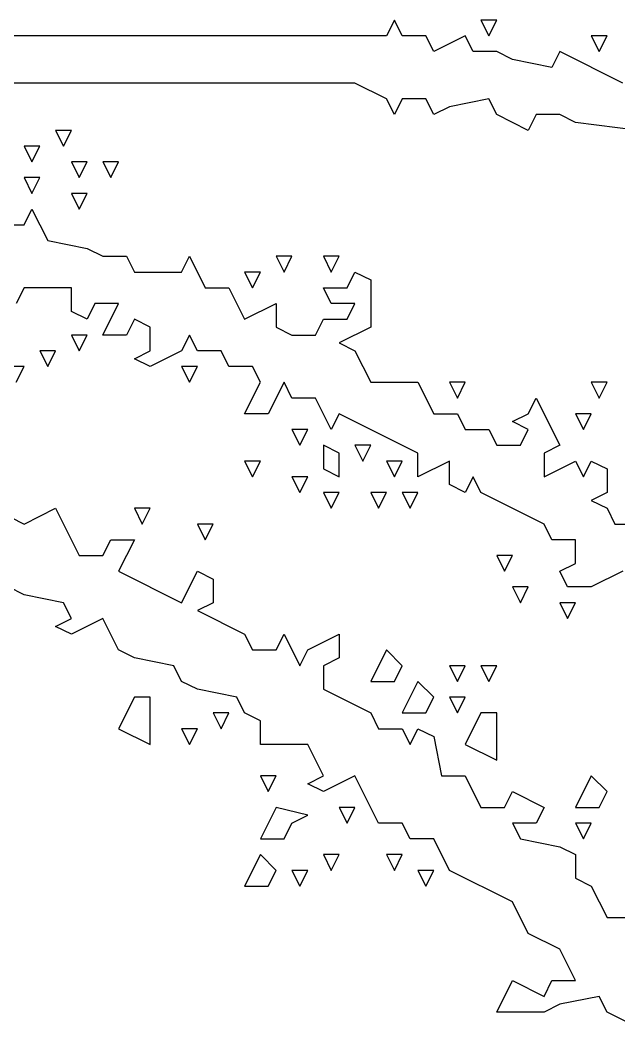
# Model space of a CAD drawing. Extents: x 2 to 124, y 0 to 170.
# Drawn here: x 62.5 to 68.62, y 145.37 to 155.67 of the extents above; entities that cross this region are included whole.
import ezdxf

# ---------------------------------------------------------------- set-up
doc = ezdxf.new("R2010")
doc.units = 0
doc.layers.add('Layer0', color=7, linetype='Continuous')

msp = doc.modelspace()

# ---------------------------------------------------------------- linework, layer by layer
at = {"layer": 'Layer0', "color": 5, "linetype": 'CONTINUOUS'}
for p, q in [((66.32576, 155.6723, 0.1), (66.24527, 155.5114, 0.1)), ((66.40625, 155.5114, 0.1), (66.32576, 155.6723, 0.1)), ((67.21117, 155.6723, 0.1), (67.29167, 155.5114, 0.1)), ((67.37216, 155.6723, 0.1), (67.21117, 155.6723, 0.1)), ((67.29167, 155.5114, 0.1), (67.37216, 155.6723, 0.1)), ((66.24527, 155.5114, 0.1), (61.17424, 155.5114, 0.1)), ((66.64773, 155.5114, 0.1), (66.40625, 155.5114, 0.1)), ((66.72822, 155.3504, 0.1), (66.64773, 155.5114, 0.1)), ((67.05019, 155.5114, 0.1), (66.72822, 155.3504, 0.1)), ((67.13068, 155.3504, 0.1), (67.05019, 155.5114, 0.1)), ((68.33807, 155.5114, 0.1), (68.41856, 155.3504, 0.1)), ((68.49905, 155.5114, 0.1), (68.33807, 155.5114, 0.1)), ((68.41856, 155.3504, 0.1), (68.49905, 155.5114, 0.1)), ((67.37216, 155.3504, 0.1), (67.13068, 155.3504, 0.1)), ((67.53314, 155.2699, 0.1), (67.37216, 155.3504, 0.1)), ((67.93561, 155.1894, 0.1), (67.53314, 155.2699, 0.1)), ((68.0161, 155.3504, 0.1), (67.93561, 155.1894, 0.1)), ((68.66004, 155.0284, 0.1), (68.0161, 155.3504, 0.1)), ((65.9233, 155.0284, 0.1), (62.05966, 155.0284, 0.1)), ((66.24527, 154.8674, 0.1), (65.9233, 155.0284, 0.1)), ((66.32576, 154.7064, 0.1), (66.24527, 154.8674, 0.1)), ((66.40625, 154.8674, 0.1), (66.32576, 154.7064, 0.1)), ((66.64773, 154.8674, 0.1), (66.40625, 154.8674, 0.1)), ((66.72822, 154.7064, 0.1), (66.64773, 154.8674, 0.1)), ((67.29167, 154.8674, 0.1), (66.8892, 154.7869, 0.1)), ((67.37216, 154.7064, 0.1), (67.29167, 154.8674, 0.1)), ((66.8892, 154.7869, 0.1), (66.72822, 154.7064, 0.1)), ((67.69413, 154.5455, 0.1), (67.37216, 154.7064, 0.1)), ((67.77462, 154.7064, 0.1), (67.69413, 154.5455, 0.1)), ((68.0161, 154.7064, 0.1), (67.77462, 154.7064, 0.1)), ((68.17708, 154.6259, 0.1), (68.0161, 154.7064, 0.1)), ((62.86458, 154.5455, 0.1), (62.94508, 154.3845, 0.1)), ((63.02557, 154.5455, 0.1), (62.86458, 154.5455, 0.1)), ((62.94508, 154.3845, 0.1), (63.02557, 154.5455, 0.1)), ((68.82102, 154.5455, 0.1), (68.17708, 154.6259, 0.1)), ((62.54261, 154.3845, 0.1), (62.62311, 154.2235, 0.1)), ((62.7036, 154.3845, 0.1), (62.54261, 154.3845, 0.1)), ((62.62311, 154.2235, 0.1), (62.7036, 154.3845, 0.1)), ((63.02557, 154.2235, 0.1), (63.10606, 154.0625, 0.1)), ((63.18655, 154.2235, 0.1), (63.02557, 154.2235, 0.1)), ((63.10606, 154.0625, 0.1), (63.18655, 154.2235, 0.1)), ((63.34754, 154.2235, 0.1), (63.42803, 154.0625, 0.1)), ((63.50852, 154.2235, 0.1), (63.34754, 154.2235, 0.1)), ((63.42803, 154.0625, 0.1), (63.50852, 154.2235, 0.1)), ((62.54261, 154.0625, 0.1), (62.62311, 153.9015, 0.1)), ((62.7036, 154.0625, 0.1), (62.54261, 154.0625, 0.1)), ((62.62311, 153.9015, 0.1), (62.7036, 154.0625, 0.1)), ((63.02557, 153.9015, 0.1), (63.10606, 153.7405, 0.1)), ((63.18655, 153.9015, 0.1), (63.02557, 153.9015, 0.1)), ((63.10606, 153.7405, 0.1), (63.18655, 153.9015, 0.1)), ((62.54261, 153.5795, 0.1), (62.62311, 153.7405, 0.1)), ((62.62311, 153.7405, 0.1), (62.78409, 153.4186, 0.1)), ((62.30114, 153.5795, 0.1), (62.54261, 153.5795, 0.1)), ((62.78409, 153.4186, 0.1), (63.18655, 153.3381, 0.1)), ((63.18655, 153.3381, 0.1), (63.34754, 153.2576, 0.1)), ((63.34754, 153.2576, 0.1), (63.58902, 153.2576, 0.1)), ((63.58902, 153.2576, 0.1), (63.66951, 153.0966, 0.1)), ((64.15246, 153.0966, 0.1), (64.23295, 153.2576, 0.1)), ((64.23295, 153.2576, 0.1), (64.39394, 152.9356, 0.1)), ((65.11837, 153.2576, 0.1), (65.19886, 153.0966, 0.1)), ((65.27936, 153.2576, 0.1), (65.11837, 153.2576, 0.1)), ((65.19886, 153.0966, 0.1), (65.27936, 153.2576, 0.1)), ((65.60133, 153.2576, 0.1), (65.68182, 153.0966, 0.1)), ((65.76231, 153.2576, 0.1), (65.60133, 153.2576, 0.1)), ((65.68182, 153.0966, 0.1), (65.76231, 153.2576, 0.1)), ((63.66951, 153.0966, 0.1), (64.15246, 153.0966, 0.1)), ((64.7964, 153.0966, 0.1), (64.87689, 152.9356, 0.1)), ((64.95739, 153.0966, 0.1), (64.7964, 153.0966, 0.1)), ((64.87689, 152.9356, 0.1), (64.95739, 153.0966, 0.1)), ((65.8428, 152.9356, 0.1), (65.9233, 153.0966, 0.1)), ((65.9233, 153.0966, 0.1), (66.08428, 153.0161, 0.1)), ((66.08428, 153.0161, 0.1), (66.08428, 152.5331, 0.1)), ((62.54261, 152.9356, 0.1), (62.46212, 152.7746, 0.1)), ((63.02557, 152.9356, 0.1), (62.54261, 152.9356, 0.1)), ((63.02557, 152.6941, 0.1), (63.02557, 152.9356, 0.1)), ((64.39394, 152.9356, 0.1), (64.63542, 152.9356, 0.1)), ((64.63542, 152.9356, 0.1), (64.7964, 152.6136, 0.1)), ((65.68182, 152.7746, 0.1), (65.60133, 152.9356, 0.1)), ((65.60133, 152.9356, 0.1), (65.8428, 152.9356, 0.1)), ((63.18655, 152.6136, 0.1), (63.02557, 152.6941, 0.1)), ((63.26705, 152.7746, 0.1), (63.18655, 152.6136, 0.1)), ((63.50852, 152.7746, 0.1), (63.26705, 152.7746, 0.1)), ((63.34754, 152.4527, 0.1), (63.50852, 152.7746, 0.1)), ((64.7964, 152.6136, 0.1), (65.11837, 152.7746, 0.1)), ((65.11837, 152.7746, 0.1), (65.11837, 152.5331, 0.1)), ((65.9233, 152.7746, 0.1), (65.68182, 152.7746, 0.1)), ((65.8428, 152.6136, 0.1), (65.9233, 152.7746, 0.1)), ((63.66951, 152.6136, 0.1), (63.58902, 152.4527, 0.1)), ((63.83049, 152.5331, 0.1), (63.66951, 152.6136, 0.1)), ((65.52083, 152.4527, 0.1), (65.60133, 152.6136, 0.1)), ((65.60133, 152.6136, 0.1), (65.8428, 152.6136, 0.1)), ((63.83049, 152.2917, 0.1), (63.83049, 152.5331, 0.1)), ((65.11837, 152.5331, 0.1), (65.27936, 152.4527, 0.1)), ((66.08428, 152.5331, 0.1), (65.76231, 152.3722, 0.1)), ((63.02557, 152.4527, 0.1), (63.10606, 152.2917, 0.1)), ((63.18655, 152.4527, 0.1), (63.02557, 152.4527, 0.1)), ((63.10606, 152.2917, 0.1), (63.18655, 152.4527, 0.1)), ((63.58902, 152.4527, 0.1), (63.34754, 152.4527, 0.1)), ((64.23295, 152.4527, 0.1), (64.15246, 152.2917, 0.1)), ((64.31345, 152.2917, 0.1), (64.23295, 152.4527, 0.1)), ((65.27936, 152.4527, 0.1), (65.52083, 152.4527, 0.1)), ((62.7036, 152.2917, 0.1), (62.78409, 152.1307, 0.1)), ((62.86458, 152.2917, 0.1), (62.7036, 152.2917, 0.1)), ((62.78409, 152.1307, 0.1), (62.86458, 152.2917, 0.1)), ((63.66951, 152.2112, 0.1), (63.83049, 152.2917, 0.1)), ((64.15246, 152.2917, 0.1), (63.83049, 152.1307, 0.1)), ((64.55492, 152.2917, 0.1), (64.31345, 152.2917, 0.1)), ((64.63542, 152.1307, 0.1), (64.55492, 152.2917, 0.1)), ((65.76231, 152.3722, 0.1), (65.9233, 152.2917, 0.1)), ((65.9233, 152.2917, 0.1), (66.08428, 151.9697, 0.1)), ((63.83049, 152.1307, 0.1), (63.66951, 152.2112, 0.1)), ((62.54261, 152.1307, 0.1), (62.38163, 152.1307, 0.1)), ((62.46212, 151.9697, 0.1), (62.54261, 152.1307, 0.1)), ((64.15246, 152.1307, 0.1), (64.23295, 151.9697, 0.1)), ((64.31345, 152.1307, 0.1), (64.15246, 152.1307, 0.1)), ((64.23295, 151.9697, 0.1), (64.31345, 152.1307, 0.1)), ((64.87689, 152.1307, 0.1), (64.63542, 152.1307, 0.1)), ((64.95739, 151.9697, 0.1), (64.87689, 152.1307, 0.1)), ((64.7964, 151.6477, 0.1), (64.95739, 151.9697, 0.1)), ((65.19886, 151.9697, 0.1), (65.03788, 151.6477, 0.1)), ((65.27936, 151.8087, 0.1), (65.19886, 151.9697, 0.1)), ((66.08428, 151.9697, 0.1), (66.56723, 151.9697, 0.1)), ((66.56723, 151.9697, 0.1), (66.72822, 151.6477, 0.1)), ((66.8892, 151.9697, 0.1), (66.9697, 151.8087, 0.1)), ((67.05019, 151.9697, 0.1), (66.8892, 151.9697, 0.1)), ((66.9697, 151.8087, 0.1), (67.05019, 151.9697, 0.1)), ((68.33807, 151.9697, 0.1), (68.41856, 151.8087, 0.1)), ((68.49905, 151.9697, 0.1), (68.33807, 151.9697, 0.1)), ((68.41856, 151.8087, 0.1), (68.49905, 151.9697, 0.1)), ((65.52083, 151.8087, 0.1), (65.27936, 151.8087, 0.1)), ((65.68182, 151.4867, 0.1), (65.52083, 151.8087, 0.1)), ((67.69413, 151.6477, 0.1), (67.77462, 151.8087, 0.1)), ((67.77462, 151.8087, 0.1), (68.0161, 151.3258, 0.1)), ((65.03788, 151.6477, 0.1), (64.7964, 151.6477, 0.1)), ((65.76231, 151.6477, 0.1), (65.68182, 151.4867, 0.1)), ((66.56723, 151.2453, 0.1), (65.76231, 151.6477, 0.1)), ((66.72822, 151.6477, 0.1), (66.9697, 151.6477, 0.1)), ((66.9697, 151.6477, 0.1), (67.05019, 151.4867, 0.1)), ((67.53314, 151.5672, 0.1), (67.69413, 151.6477, 0.1)), ((67.69413, 151.4867, 0.1), (67.53314, 151.5672, 0.1)), ((68.17708, 151.6477, 0.1), (68.25758, 151.4867, 0.1)), ((68.33807, 151.6477, 0.1), (68.17708, 151.6477, 0.1)), ((68.25758, 151.4867, 0.1), (68.33807, 151.6477, 0.1)), ((65.27936, 151.4867, 0.1), (65.35985, 151.3258, 0.1)), ((65.44034, 151.4867, 0.1), (65.27936, 151.4867, 0.1)), ((65.35985, 151.3258, 0.1), (65.44034, 151.4867, 0.1)), ((67.05019, 151.4867, 0.1), (67.29167, 151.4867, 0.1)), ((67.29167, 151.4867, 0.1), (67.37216, 151.3258, 0.1)), ((67.61364, 151.3258, 0.1), (67.69413, 151.4867, 0.1)), ((65.60133, 151.3258, 0.1), (65.60133, 151.0843, 0.1)), ((65.76231, 151.2453, 0.1), (65.60133, 151.3258, 0.1)), ((65.9233, 151.3258, 0.1), (66.00379, 151.1648, 0.1)), ((66.08428, 151.3258, 0.1), (65.9233, 151.3258, 0.1)), ((66.00379, 151.1648, 0.1), (66.08428, 151.3258, 0.1)), ((67.37216, 151.3258, 0.1), (67.61364, 151.3258, 0.1)), ((68.0161, 151.3258, 0.1), (67.85511, 151.2453, 0.1)), ((64.7964, 151.1648, 0.1), (64.87689, 151.0038, 0.1)), ((64.95739, 151.1648, 0.1), (64.7964, 151.1648, 0.1)), ((64.87689, 151.0038, 0.1), (64.95739, 151.1648, 0.1)), ((65.76231, 151.0038, 0.1), (65.76231, 151.2453, 0.1)), ((66.24527, 151.1648, 0.1), (66.32576, 151.0038, 0.1)), ((66.40625, 151.1648, 0.1), (66.24527, 151.1648, 0.1)), ((66.32576, 151.0038, 0.1), (66.40625, 151.1648, 0.1)), ((66.56723, 151.0038, 0.1), (66.56723, 151.2453, 0.1)), ((66.8892, 151.1648, 0.1), (66.56723, 151.0038, 0.1)), ((66.8892, 150.9233, 0.1), (66.8892, 151.1648, 0.1)), ((67.85511, 151.2453, 0.1), (67.85511, 151.0038, 0.1)), ((67.85511, 151.0038, 0.1), (68.17708, 151.1648, 0.1)), ((68.17708, 151.1648, 0.1), (68.25758, 151.0038, 0.1)), ((68.25758, 151.0038, 0.1), (68.33807, 151.1648, 0.1)), ((68.33807, 151.1648, 0.1), (68.49905, 151.0843, 0.1)), ((65.60133, 151.0843, 0.1), (65.76231, 151.0038, 0.1)), ((68.49905, 151.0843, 0.1), (68.49905, 150.8428, 0.1)), ((65.27936, 151.0038, 0.1), (65.35985, 150.8428, 0.1)), ((65.44034, 151.0038, 0.1), (65.27936, 151.0038, 0.1)), ((65.35985, 150.8428, 0.1), (65.44034, 151.0038, 0.1)), ((67.13068, 151.0038, 0.1), (67.05019, 150.8428, 0.1)), ((67.21117, 150.8428, 0.1), (67.13068, 151.0038, 0.1)), ((61.89867, 150.8428, 0.1), (62.54261, 150.5208, 0.1)), ((65.60133, 150.8428, 0.1), (65.68182, 150.6818, 0.1)), ((65.76231, 150.8428, 0.1), (65.60133, 150.8428, 0.1)), ((65.68182, 150.6818, 0.1), (65.76231, 150.8428, 0.1)), ((66.08428, 150.8428, 0.1), (66.16477, 150.6818, 0.1)), ((66.24527, 150.8428, 0.1), (66.08428, 150.8428, 0.1)), ((66.16477, 150.6818, 0.1), (66.24527, 150.8428, 0.1)), ((66.40625, 150.8428, 0.1), (66.48674, 150.6818, 0.1)), ((66.56723, 150.8428, 0.1), (66.40625, 150.8428, 0.1)), ((66.48674, 150.6818, 0.1), (66.56723, 150.8428, 0.1)), ((67.05019, 150.8428, 0.1), (66.8892, 150.9233, 0.1)), ((67.85511, 150.5208, 0.1), (67.21117, 150.8428, 0.1)), ((68.49905, 150.8428, 0.1), (68.33807, 150.7623, 0.1)), ((68.33807, 150.7623, 0.1), (68.49905, 150.6818, 0.1)), ((62.54261, 150.5208, 0.1), (62.86458, 150.6818, 0.1)), ((62.86458, 150.6818, 0.1), (63.10606, 150.1989, 0.1)), ((63.66951, 150.6818, 0.1), (63.75, 150.5208, 0.1)), ((63.83049, 150.6818, 0.1), (63.66951, 150.6818, 0.1)), ((63.75, 150.5208, 0.1), (63.83049, 150.6818, 0.1)), ((68.49905, 150.6818, 0.1), (68.57955, 150.5208, 0.1)), ((64.31345, 150.5208, 0.1), (64.39394, 150.3598, 0.1)), ((64.47443, 150.5208, 0.1), (64.31345, 150.5208, 0.1)), ((64.39394, 150.3598, 0.1), (64.47443, 150.5208, 0.1)), ((67.93561, 150.3598, 0.1), (67.85511, 150.5208, 0.1)), ((68.57955, 150.5208, 0.1), (68.82102, 150.5208, 0.1)), ((63.34754, 150.1989, 0.1), (63.42803, 150.3598, 0.1)), ((63.42803, 150.3598, 0.1), (63.66951, 150.3598, 0.1)), ((63.66951, 150.3598, 0.1), (63.50852, 150.0379, 0.1)), ((68.17708, 150.3598, 0.1), (67.93561, 150.3598, 0.1)), ((68.17708, 150.1184, 0.1), (68.17708, 150.3598, 0.1)), ((63.10606, 150.1989, 0.1), (63.34754, 150.1989, 0.1)), ((67.37216, 150.1989, 0.1), (67.45265, 150.0379, 0.1)), ((67.53314, 150.1989, 0.1), (67.37216, 150.1989, 0.1)), ((67.45265, 150.0379, 0.1), (67.53314, 150.1989, 0.1)), ((68.0161, 150.0379, 0.1), (68.17708, 150.1184, 0.1)), ((63.50852, 150.0379, 0.1), (64.15246, 149.7159, 0.1)), ((64.15246, 149.7159, 0.1), (64.31345, 150.0379, 0.1)), ((64.31345, 150.0379, 0.1), (64.47443, 149.9574, 0.1)), ((68.09659, 149.8769, 0.1), (68.0161, 150.0379, 0.1)), ((68.66004, 150.0379, 0.1), (68.33807, 149.8769, 0.1)), ((64.47443, 149.9574, 0.1), (64.47443, 149.7159, 0.1)), ((62.54261, 149.7964, 0.1), (62.38163, 149.8769, 0.1)), ((67.53314, 149.8769, 0.1), (67.61364, 149.7159, 0.1)), ((67.69413, 149.8769, 0.1), (67.53314, 149.8769, 0.1)), ((67.61364, 149.7159, 0.1), (67.69413, 149.8769, 0.1)), ((68.33807, 149.8769, 0.1), (68.09659, 149.8769, 0.1)), ((62.94508, 149.7159, 0.1), (62.54261, 149.7964, 0.1)), ((63.02557, 149.5549, 0.1), (62.94508, 149.7159, 0.1)), ((64.47443, 149.7159, 0.1), (64.31345, 149.6354, 0.1)), ((68.0161, 149.7159, 0.1), (68.09659, 149.5549, 0.1)), ((68.17708, 149.7159, 0.1), (68.0161, 149.7159, 0.1)), ((68.09659, 149.5549, 0.1), (68.17708, 149.7159, 0.1)), ((64.31345, 149.6354, 0.1), (64.7964, 149.3939, 0.1)), ((62.86458, 149.4744, 0.1), (63.02557, 149.5549, 0.1)), ((63.34754, 149.5549, 0.1), (63.02557, 149.3939, 0.1)), ((63.50852, 149.233, 0.1), (63.34754, 149.5549, 0.1)), ((63.02557, 149.3939, 0.1), (62.86458, 149.4744, 0.1)), ((64.7964, 149.3939, 0.1), (64.87689, 149.233, 0.1)), ((65.11837, 149.233, 0.1), (65.19886, 149.3939, 0.1)), ((65.19886, 149.3939, 0.1), (65.35985, 149.072, 0.1)), ((65.44034, 149.233, 0.1), (65.76231, 149.3939, 0.1)), ((65.76231, 149.3939, 0.1), (65.76231, 149.1525, 0.1)), ((63.66951, 149.1525, 0.1), (63.50852, 149.233, 0.1)), ((64.87689, 149.233, 0.1), (65.11837, 149.233, 0.1)), ((65.35985, 149.072, 0.1), (65.44034, 149.233, 0.1)), ((66.24527, 149.233, 0.1), (66.08428, 148.911, 0.1)), ((66.40625, 149.072, 0.1), (66.24527, 149.233, 0.1)), ((64.07197, 149.072, 0.1), (63.66951, 149.1525, 0.1)), ((65.76231, 149.1525, 0.1), (65.60133, 149.072, 0.1)), ((64.15246, 148.911, 0.1), (64.07197, 149.072, 0.1)), ((65.60133, 149.072, 0.1), (65.60133, 148.8305, 0.1)), ((66.32576, 148.911, 0.1), (66.40625, 149.072, 0.1)), ((66.8892, 149.072, 0.1), (66.9697, 148.911, 0.1)), ((67.05019, 149.072, 0.1), (66.8892, 149.072, 0.1)), ((66.9697, 148.911, 0.1), (67.05019, 149.072, 0.1)), ((67.21117, 149.072, 0.1), (67.29167, 148.911, 0.1)), ((67.37216, 149.072, 0.1), (67.21117, 149.072, 0.1)), ((67.29167, 148.911, 0.1), (67.37216, 149.072, 0.1)), ((64.31345, 148.8305, 0.1), (64.15246, 148.911, 0.1)), ((66.08428, 148.911, 0.1), (66.32576, 148.911, 0.1)), ((66.56723, 148.911, 0.1), (66.40625, 148.589, 0.1)), ((66.72822, 148.75, 0.1), (66.56723, 148.911, 0.1)), ((64.71591, 148.75, 0.1), (64.31345, 148.8305, 0.1)), ((65.60133, 148.8305, 0.1), (66.08428, 148.589, 0.1)), ((63.66951, 148.75, 0.1), (63.50852, 148.428, 0.1)), ((63.83049, 148.75, 0.1), (63.66951, 148.75, 0.1)), ((63.83049, 148.267, 0.1), (63.83049, 148.75, 0.1)), ((64.7964, 148.589, 0.1), (64.71591, 148.75, 0.1)), ((66.64773, 148.589, 0.1), (66.72822, 148.75, 0.1)), ((66.8892, 148.75, 0.1), (66.9697, 148.589, 0.1)), ((67.05019, 148.75, 0.1), (66.8892, 148.75, 0.1)), ((66.9697, 148.589, 0.1), (67.05019, 148.75, 0.1)), ((64.47443, 148.589, 0.1), (64.55492, 148.428, 0.1)), ((64.63542, 148.589, 0.1), (64.47443, 148.589, 0.1)), ((64.55492, 148.428, 0.1), (64.63542, 148.589, 0.1)), ((64.95739, 148.5085, 0.1), (64.7964, 148.589, 0.1)), ((66.08428, 148.589, 0.1), (66.16477, 148.428, 0.1)), ((66.40625, 148.589, 0.1), (66.64773, 148.589, 0.1)), ((67.21117, 148.589, 0.1), (67.05019, 148.267, 0.1)), ((67.37216, 148.589, 0.1), (67.21117, 148.589, 0.1)), ((67.37216, 148.1061, 0.1), (67.37216, 148.589, 0.1)), ((64.95739, 148.267, 0.1), (64.95739, 148.5085, 0.1)), ((63.50852, 148.428, 0.1), (63.83049, 148.267, 0.1)), ((64.15246, 148.428, 0.1), (64.23295, 148.267, 0.1)), ((64.31345, 148.428, 0.1), (64.15246, 148.428, 0.1)), ((64.23295, 148.267, 0.1), (64.31345, 148.428, 0.1)), ((66.16477, 148.428, 0.1), (66.40625, 148.428, 0.1)), ((66.40625, 148.428, 0.1), (66.48674, 148.267, 0.1)), ((66.48674, 148.267, 0.1), (66.56723, 148.428, 0.1)), ((66.56723, 148.428, 0.1), (66.72822, 148.3475, 0.1)), ((65.44034, 148.267, 0.1), (64.95739, 148.267, 0.1)), ((65.60133, 147.9451, 0.1), (65.44034, 148.267, 0.1)), ((66.72822, 148.3475, 0.1), (66.80871, 147.9451, 0.1)), ((67.05019, 148.267, 0.1), (67.37216, 148.1061, 0.1)), ((64.95739, 147.9451, 0.1), (65.03788, 147.7841, 0.1)), ((65.11837, 147.9451, 0.1), (64.95739, 147.9451, 0.1)), ((65.03788, 147.7841, 0.1), (65.11837, 147.9451, 0.1)), ((65.44034, 147.8646, 0.1), (65.60133, 147.9451, 0.1)), ((65.60133, 147.7841, 0.1), (65.44034, 147.8646, 0.1)), ((65.9233, 147.9451, 0.1), (65.60133, 147.7841, 0.1)), ((66.16477, 147.4621, 0.1), (65.9233, 147.9451, 0.1)), ((66.80871, 147.9451, 0.1), (67.05019, 147.9451, 0.1)), ((67.05019, 147.9451, 0.1), (67.21117, 147.6231, 0.1)), ((68.33807, 147.9451, 0.1), (68.17708, 147.6231, 0.1)), ((68.49905, 147.7841, 0.1), (68.33807, 147.9451, 0.1)), ((67.45265, 147.6231, 0.1), (67.53314, 147.7841, 0.1)), ((67.53314, 147.7841, 0.1), (67.85511, 147.6231, 0.1)), ((68.41856, 147.6231, 0.1), (68.49905, 147.7841, 0.1)), ((65.11837, 147.6231, 0.1), (64.95739, 147.3011, 0.1)), ((65.44034, 147.5426, 0.1), (65.11837, 147.6231, 0.1)), ((65.27936, 147.4621, 0.1), (65.44034, 147.5426, 0.1)), ((65.76231, 147.6231, 0.1), (65.8428, 147.4621, 0.1)), ((65.9233, 147.6231, 0.1), (65.76231, 147.6231, 0.1)), ((65.8428, 147.4621, 0.1), (65.9233, 147.6231, 0.1)), ((67.21117, 147.6231, 0.1), (67.45265, 147.6231, 0.1)), ((67.85511, 147.6231, 0.1), (67.77462, 147.4621, 0.1)), ((68.17708, 147.6231, 0.1), (68.41856, 147.6231, 0.1)), ((65.19886, 147.3011, 0.1), (65.27936, 147.4621, 0.1)), ((66.40625, 147.4621, 0.1), (66.16477, 147.4621, 0.1)), ((66.48674, 147.3011, 0.1), (66.40625, 147.4621, 0.1)), ((67.77462, 147.4621, 0.1), (67.53314, 147.4621, 0.1)), ((67.53314, 147.4621, 0.1), (67.61364, 147.3011, 0.1)), ((68.17708, 147.4621, 0.1), (68.25758, 147.3011, 0.1)), ((68.33807, 147.4621, 0.1), (68.17708, 147.4621, 0.1)), ((68.25758, 147.3011, 0.1), (68.33807, 147.4621, 0.1)), ((64.95739, 147.3011, 0.1), (65.19886, 147.3011, 0.1)), ((66.72822, 147.3011, 0.1), (66.48674, 147.3011, 0.1)), ((66.8892, 146.9792, 0.1), (66.72822, 147.3011, 0.1)), ((67.61364, 147.3011, 0.1), (68.0161, 147.2206, 0.1)), ((64.95739, 147.1402, 0.1), (64.7964, 146.8182, 0.1)), ((65.11837, 146.9792, 0.1), (64.95739, 147.1402, 0.1)), ((65.60133, 147.1402, 0.1), (65.68182, 146.9792, 0.1)), ((65.76231, 147.1402, 0.1), (65.60133, 147.1402, 0.1)), ((65.68182, 146.9792, 0.1), (65.76231, 147.1402, 0.1)), ((66.24527, 147.1402, 0.1), (66.32576, 146.9792, 0.1)), ((66.40625, 147.1402, 0.1), (66.24527, 147.1402, 0.1)), ((66.32576, 146.9792, 0.1), (66.40625, 147.1402, 0.1)), ((68.0161, 147.2206, 0.1), (68.17708, 147.1402, 0.1)), ((68.17708, 147.1402, 0.1), (68.17708, 146.8987, 0.1)), ((65.03788, 146.8182, 0.1), (65.11837, 146.9792, 0.1)), ((65.27936, 146.9792, 0.1), (65.35985, 146.8182, 0.1)), ((65.44034, 146.9792, 0.1), (65.27936, 146.9792, 0.1)), ((65.35985, 146.8182, 0.1), (65.44034, 146.9792, 0.1)), ((66.56723, 146.9792, 0.1), (66.64773, 146.8182, 0.1)), ((66.72822, 146.9792, 0.1), (66.56723, 146.9792, 0.1)), ((66.64773, 146.8182, 0.1), (66.72822, 146.9792, 0.1)), ((67.53314, 146.6572, 0.1), (66.8892, 146.9792, 0.1)), ((64.7964, 146.8182, 0.1), (65.03788, 146.8182, 0.1)), ((68.17708, 146.8987, 0.1), (68.33807, 146.8182, 0.1)), ((68.33807, 146.8182, 0.1), (68.49905, 146.4962, 0.1)), ((67.69413, 146.3352, 0.1), (67.53314, 146.6572, 0.1)), ((68.49905, 146.4962, 0.1), (68.74053, 146.4962, 0.1)), ((68.0161, 146.1742, 0.1), (67.69413, 146.3352, 0.1)), ((68.17708, 145.8523, 0.1), (68.0161, 146.1742, 0.1)), ((67.37216, 145.5303, 0.1), (67.53314, 145.8523, 0.1)), ((67.53314, 145.8523, 0.1), (67.85511, 145.6913, 0.1)), ((67.85511, 145.6913, 0.1), (67.93561, 145.8523, 0.1)), ((67.93561, 145.8523, 0.1), (68.17708, 145.8523, 0.1)), ((68.41856, 145.6913, 0.1), (68.0161, 145.6108, 0.1)), ((68.49905, 145.5303, 0.1), (68.41856, 145.6913, 0.1)), ((68.0161, 145.6108, 0.1), (67.85511, 145.5303, 0.1)), ((67.85511, 145.5303, 0.1), (67.37216, 145.5303, 0.1)), ((68.82102, 145.3693, 0.1), (68.49905, 145.5303, 0.1))]:
    msp.add_line(p, q, dxfattribs=at)

doc.saveas('drawing.dxf')
